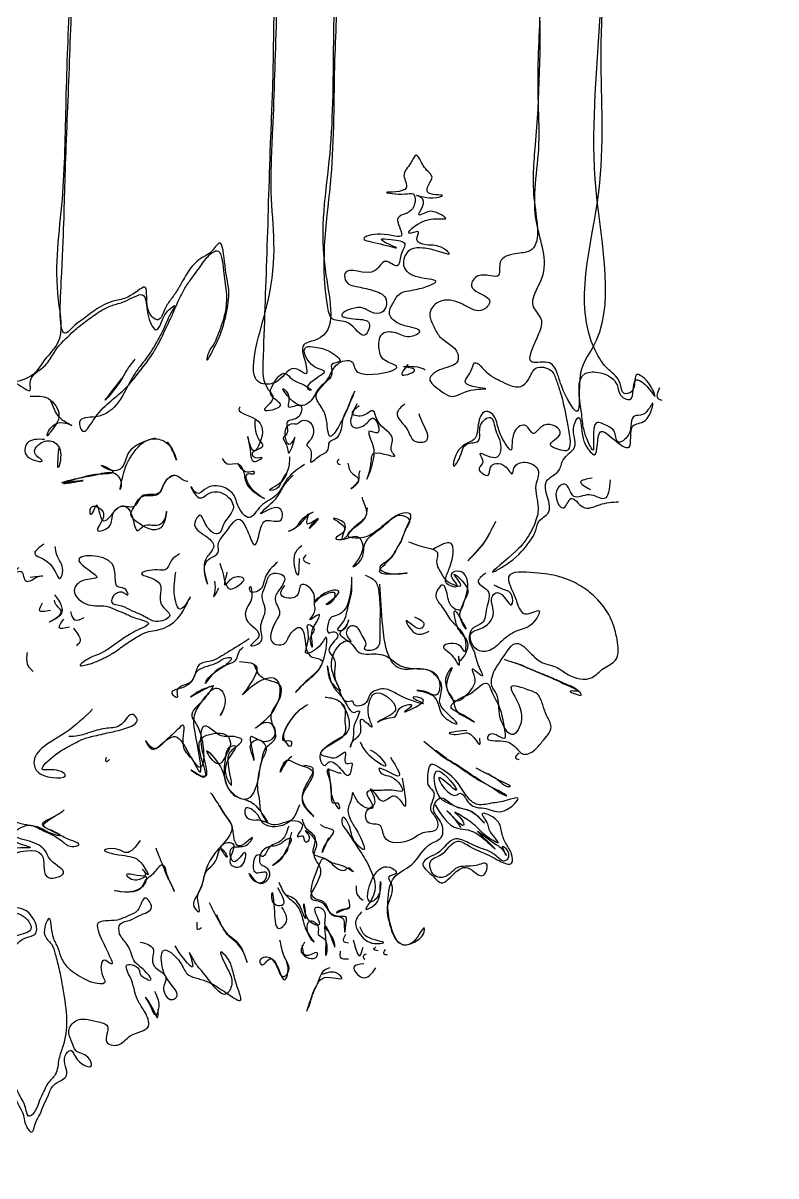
# Model space of a CAD drawing. Header units: metres. Extents: x 0 to 100, y -1 to 141.
# Drawn here: x 74.82 to 99.64, y 0.38 to 38.41 of the extents above; entities that cross this region are included whole.
import ezdxf

# ---------------------------------------------------------------- set-up
doc = ezdxf.new("R2010")
doc.units = ezdxf.units.M

msp = doc.modelspace()

# ---------------------------------------------------------------- linework, layer by layer
for points in [[(85.575, 49), (85.375, 47.275), (85.3, 45.7), (85.175, 42.1), (85.05, 38.05), (84.925, 34.1), (84.8, 30.1), (84.5, 27.975), (84.075, 27.8), (84.15, 27.1), (84.15, 26.85), (83.85, 27), (83.2, 26.6), (82.8, 26.5), (82.875, 29.175), (83, 32.825), (83.05, 34.9), (83.175, 38.525), (83.25, 41.05), (83.25, 42.425), (83.225, 43.2), (83.25, 42.175), (83.225, 41.075), (83.175, 40.525), (83.05, 36.725), (82.975, 34.675), (82.85, 30.825), (82.725, 27.2), (82.9, 26.325), (83.05, 26.025), (82.775, 25.65), (83.3, 25.8), (83, 26.125), (83.05, 26.475), (83.475, 26.85), (83.675, 26.675), (84.075, 26.475), (84.3, 26.3), (84.225, 26.325), (84.35, 26.6), (84.75, 26.925), (84.425, 27.075), (84.15, 27.725), (84.45, 27.725), (84.925, 27.575), (85.25, 27.25), (85, 27.15), (85, 26.875), (84.625, 26.425), (84.3, 25.95), (83.95, 25.8), (83.4, 26.35), (83.575, 26.1), (83.575, 25.75), (83.95, 25.8), (83.9, 25.425), (83.525, 25.25), (83.5, 24.85), (83.4, 24.75), (83.5, 24.5), (83.575, 24.225), (83.775, 24.75), (83.625, 24.525), (83.5, 25.075), (83.725, 25.2), (83.875, 25.2), (83.925, 25.25), (84.225, 25.275), (84.3, 24.675), (84.175, 24.475), (84.275, 24.375), (84.3, 23.925), (84.575, 24.125), (84.875, 24.35), (84.925, 24.6), (85.1, 24.7), (85.325, 25.075), (85.375, 25.4), (85.5, 25.675), (85.625, 25.975), (85.75, 26.275), (85.65, 26.025), (85.525, 25.725), (85.375, 25.4), (85.2, 25.075), (84.95, 24.775), (84.825, 25.3), (84.675, 25.7), (84.475, 26.125), (84.8, 26.575), (85.025, 26.975), (85.425, 27.275), (85.675, 27.225), (85.75, 27.025), (86.175, 26.825), (87.125, 27.1), (86.725, 27.3), (86.55, 27.725), (86.675, 28.175), (87.1, 28.2), (87.55, 28.075), (87.9, 28.25), (87.625, 28.375), (87.2, 28.5), (86.9, 28.8), (87.025, 29.2), (87.225, 29.475), (87.775, 29.625), (88.425, 29.9), (87.85, 30.025), (87.375, 30.4), (87.6, 30.95), (88, 31), (88.55, 30.875), (88.875, 30.8), (88.675, 30.975), (88.1, 31.1), (87.8, 31.275), (87.85, 31.525), (87.575, 31.475), (88.075, 31.9), (88.75, 31.975), (88.2, 32.2), (88.125, 32.175), (87.875, 32.075), (88, 32.6), (87.8, 32.725), (88.325, 32.65), (88.65, 32.725), (88.15, 32.85), (88.15, 33), (88.3, 33.325), (88.05, 33.65), (87.775, 34.05), (87.6, 33.8), (87.375, 33.375), (87.45, 32.975), (86.8, 32.825), (87.4, 32.775), (87.675, 32.775), (87.6, 32.225), (87.175, 31.975), (87.3, 31.425), (86.6, 31.45), (86.05, 31.3), (86.6, 31.125), (87.125, 31), (86.85, 31.125), (86.625, 31.275), (86.95, 31.275), (87.4, 31.125), (87.275, 30.75), (87.15, 30.4), (86.775, 30.55), (86.425, 30.25), (85.425, 30.15), (85.475, 29.875), (85.8, 29.725), (86.325, 29.6), (86.775, 29.325), (86.65, 28.875), (86.3, 28.875), (85.95, 29.025), (85.325, 28.775), (85.8, 28.65), (86.225, 28.5), (86.1, 28.125), (85.525, 28.525), (85.025, 28.65), (84.85, 29.1), (84.975, 33.35), (85.1, 37.2), (85.225, 40.2), (85.25, 40.975), (85.325, 43.1), (85.375, 44.7), (85.5, 47.55), (85.625, 48.65), (87.975, 48.675), (90.625, 48.55), (91.925, 48.125), (91.9, 43.7), (91.825, 39.25), (91.7, 34.4), (91.675, 32.5), (91.525, 30.9), (91.05, 30.8), (90.55, 30.525), (90.5, 30.1), (89.825, 30.075), (89.6, 29.75), (89.825, 29.525), (90.2, 29.225), (89.975, 28.95), (89.425, 29.075), (89.175, 29.2), (88.45, 29.175), (88.225, 28.8), (88.35, 28.425), (88.55, 28.075), (89.15, 27.5), (89.15, 27.275), (88.625, 27), (88.225, 26.675), (88.6, 26.275), (88.9, 26.1), (89.575, 26.3), (90.075, 26.35), (89.4, 26.55), (89.575, 26.925), (89.7, 27.2), (90.15, 26.85), (90.475, 26.65), (90.775, 26.5), (91.225, 26.425), (91.475, 26.65), (91.725, 27.025), (92.225, 26.95), (92.4, 26.625), (92.525, 26.25), (92.775, 25.125), (92.725, 24.3), (92.475, 24.35), (92.2, 24.5), (92.525, 24.875), (92, 25.15), (91.625, 24.875), (91.4, 25.125), (91.025, 24.95), (90.9, 24.325), (90.6, 24.75), (90.475, 25.075), (90.3, 25.5), (90.075, 25.6), (89.825, 25.175), (89.725, 24.725), (89.175, 24.325), (89.025, 23.8), (89.2, 24.05), (89.45, 24.525), (89.825, 24.625), (89.9, 25.15), (90.225, 25.4), (90.4, 24.975), (90.525, 24.675), (90.375, 24.075), (89.875, 24.2), (89.975, 23.925), (89.85, 23.725), (90.15, 23.5), (90.225, 23.75), (90.7, 23.8), (90.95, 23.55), (91, 23.725), (91.375, 23.925), (91.8, 23.65), (91.725, 23.175), (91.8, 22.425), (91.675, 21.875), (91.525, 21.575), (91.075, 21), (90.3, 20.3), (90.85, 20.625), (91.525, 21.325), (91.7, 21.625), (91.825, 21.975), (92.125, 22.25), (92.075, 23.3), (92.475, 23.65), (92.625, 24), (93, 24.425), (92.975, 25.125), (93.125, 25.4), (93.25, 24.875), (93.375, 24.475), (93.65, 24.175), (93.85, 24.925), (94.3, 24.675), (94.8, 24.425), (94.925, 25.125), (95.325, 25.3), (95.575, 25.875), (95.25, 25.5), (94.975, 25.45), (94.775, 24.825), (94.425, 24.6), (94.3, 24.95), (94.075, 25.125), (93.725, 25.225), (93.6, 24.325), (93.425, 24.65), (93.3, 25.025), (93.225, 25.575), (93.35, 26.85), (93.85, 26.875), (94.4, 26.475), (94.525, 26.125), (94.825, 26), (95, 26.625), (95.45, 26.35), (95.65, 26.1), (95.5, 26.45), (95.025, 26.8), (94.875, 26.25), (94.625, 26.2), (94.5, 26.525), (94.125, 26.975), (93.675, 27.625), (93.8, 32.85), (93.875, 37.35), (93.95, 39.975), (93.975, 41.175), (94, 42.325), (94.125, 46.575), (94.25, 47.775), (95.45, 48.25), (97.375, 48.175), (99.375, 48.05), (99.35, 48.1), (97.175, 48.225), (95, 48.35), (94.125, 48.175), (94, 45.9), (93.925, 42.5), (93.9, 40.7), (93.825, 38.475), (93.7, 32.9), (93.575, 27.675), (93.2, 26.875), (93.075, 25.6), (92.575, 26.425), (92.45, 26.8), (92.175, 27.2), (91.6, 27.225), (91.825, 28.175), (91.9, 28.65), (91.65, 29.05), (91.925, 30), (91.75, 31.8), (91.825, 34.425), (91.8, 35.975), (91.875, 38.875), (91.95, 40.7), (92.025, 43.15), (92.05, 46.125), (92.075, 48.275), (91.3, 48.625), (89.35, 48.75), (87.45, 48.875)], [(76.6, 44.675), (76.475, 42.05), (76.35, 39.325), (76.225, 35.85), (76.1, 32.6), (75.975, 29.275), (75.95, 27.85), (75.525, 27.3), (75.15, 26.825), (74.4, 26.55), (73.475, 26.3), (73.125, 26.075), (72.75, 26), (72.5, 26.175), (72.825, 25.925), (73.225, 26.025), (73.575, 26.25), (73.9, 26.45), (74.6, 26.525), (75.05, 26.3), (75.05, 26.55), (75.55, 27.125), (75.825, 27.525), (76.375, 28.15), (76.725, 28.45), (77.125, 28.75), (77.475, 28.975), (77.75, 29.1), (78.15, 29.225), (78.75, 29.45), (78.95, 28.725), (79.225, 28.3), (79.4, 28.6), (79.625, 28.95), (79.825, 29.1), (79.675, 28.825), (79.55, 28.55), (79.4, 28.225), (79.225, 27.9), (79, 27.525), (78.625, 27.025), (78.425, 26.725), (77.2, 25.425), (76.675, 25.25), (76.775, 24.95), (77.125, 25.3), (78.15, 26.325), (78.775, 27.075), (79.1, 27.525), (79.3, 27.875), (79.45, 28.175), (79.575, 28.45), (79.7, 28.7), (79.85, 29.05), (79.975, 29.325), (80.1, 29.575), (80.325, 29.925), (80.675, 30.4), (80.875, 30.675), (81.2, 30.9), (81.425, 30.25), (81.5, 29), (81.35, 28.425), (81.225, 28.1), (81.1, 27.825), (80.925, 27.525), (80.875, 27.3), (81.075, 27.625), (81.225, 27.925), (81.35, 28.225), (81.475, 28.65), (81.6, 29.5), (81.475, 30.4), (81.275, 31.15), (81.025, 30.875), (80.675, 30.65), (80.25, 30.2), (80.1, 29.95), (79.9, 29.6), (79.675, 29.275), (79.475, 28.95), (79.275, 28.625), (79, 28.825), (78.825, 29.7), (78.275, 29.375), (77.825, 29.25), (77.5, 29.125), (77.2, 28.95), (76.8, 28.65), (76.525, 28.45), (76.3, 28.225), (76.075, 29.875), (76.2, 33.2), (76.325, 36.5), (76.45, 39.9), (76.575, 42), (76.6, 43.525), (76.625, 44.525), (77, 44.525)], [(78.5, 27.325), (78.225, 26.95), (77.975, 26.525), (77.525, 25.975), (77.85, 26.4), (78.125, 26.75)], [(87.5, 27.15), (87.325, 26.8), (87.725, 26.975), (87.375, 27.075), (87.9, 27.05), (88.075, 26.975)], [(95.8, 26.375), (95.75, 26.025), (95.875, 25.975)], [(75.05, 26.1), (75.65, 26.025), (76, 25.475), (75.725, 24.925), (75.625, 24.8), (75.975, 25.225), (76.4, 25.15), (76.35, 25.175), (76.025, 25.4), (75.725, 25.975)], [(81.975, 25.75), (81.95, 25.725), (82.475, 25.35), (82.625, 24.575), (82.425, 24.3), (82.225, 24.775), (82.3, 24.325), (82.475, 23.95), (82.7, 24.075), (82.475, 24.075), (82.375, 24.2), (82.725, 24.5), (82.65, 24.6), (82.475, 25.35)], [(85.825, 25.85), (85.675, 25.525), (85.65, 25.125), (86.075, 25.15), (86.375, 25.375), (86.5, 24.9), (86.25, 24.95), (86.35, 24.475), (86.35, 23.975), (86.225, 23.55), (86.15, 23.375), (86.275, 23.775), (86.4, 24.225), (87.075, 24.15), (86.975, 24.275), (87, 24.675), (86.5, 25.3), (86.35, 25.625), (86.05, 25.475), (85.675, 25.525), (85.9, 25.8)], [(87.4, 25.85), (87.15, 25.55), (87.5, 24.975), (87.725, 24.625), (88.125, 24.65), (88, 25.2), (87.875, 25.525)], [(79.175, 24.725), (78.8, 24.6), (78.275, 24.2), (78.075, 23.75), (77.75, 23.65), (77.4, 23.825), (77.775, 23.625), (77.275, 23.525), (76.775, 23.425), (76.15, 23.225), (76.8, 23.325), (76.1, 23.25), (76.775, 23.425), (77.275, 23.525), (77.85, 23.55), (78.05, 23.15), (78.025, 23.05), (78.175, 23.7), (78.35, 24.075), (78.975, 24.675), (79.4, 24.65), (79.65, 24.475), (79.825, 24.15), (79.875, 24), (79.725, 24.35), (79.575, 24.6)], [(75.525, 24.675), (74.95, 24.55), (74.95, 24.125), (75.45, 23.975), (75.2, 24.225), (75.325, 24.5), (75.75, 24.625), (76.05, 24.25), (75.975, 23.75), (76, 24.375)], [(81.375, 24.05), (81.55, 23.875), (81.9, 23.875), (82.1, 23.55), (82.225, 23.15), (82.775, 22.725), (82.3, 23.125), (82.25, 23.55), (82.45, 23.575), (82.45, 23.6), (82.275, 23.6), (82.05, 23.675), (81.9, 23.9)], [(83.6, 24.1), (83.525, 23.625), (83.35, 23.325), (83.175, 23.05), (82.95, 23), (83.325, 23.275), (83.525, 23.6)], [(85.225, 24.025), (85.175, 23.925), (85.275, 23.85)], [(84.1, 23.85), (83.525, 23.375), (83.15, 22.825), (82.65, 22.475), (82.275, 22.1), (81.9, 22.5), (81.775, 22.825), (81.425, 23.1), (80.8, 23.025), (80.55, 22.9), (80.35, 23.125), (80.625, 22.75), (80.9, 22.875), (81.45, 22.875), (81.75, 22.45), (81.425, 21.875), (81.275, 21.575), (80.85, 21.85), (80.65, 22.175), (80.475, 21.925), (80.825, 21.5), (81.1, 21.15), (80.9, 20.825), (80.85, 20.75), (80.8, 20.3), (80.9, 19.9), (80.8, 20.325), (80.975, 20.75), (81.25, 20.95), (81.25, 21.2), (81.45, 21.55), (81.925, 22.05), (82.25, 21.575), (82.45, 21.2), (82.625, 21.65), (82.825, 22), (83.325, 22.025), (83.275, 22.4), (82.65, 22.225), (83.05, 22.625), (83.175, 22.75), (83.4, 23.125), (83.725, 23.5)], [(85.525, 23.9), (85.675, 23.55), (85.875, 23.35), (85.625, 23.05), (85.85, 23.25), (85.9, 23.55), (85.925, 23.65)], [(79.8, 23.5), (79.475, 23.25), (79.325, 22.925), (78.725, 22.8), (78.45, 22.45), (78.125, 22.475), (77.8, 22.275), (77.45, 22), (77.225, 22.5), (77.05, 22.2), (77.05, 22.425), (77.425, 22.325), (77.375, 21.925), (77.275, 21.675), (77.65, 21.8), (77.8, 22.275), (78.125, 22.475), (78.425, 22.1), (78.6, 21.675), (78.8, 21.825), (79.225, 21.85), (79.5, 22.075), (79.55, 22.3), (79.425, 21.85), (78.65, 21.9), (78.375, 22.25), (78.45, 22.4), (78.75, 22.8), (79.275, 22.875), (79.475, 23.225), (79.825, 23.5), (80.225, 23.3), (80.25, 23.3)], [(94.175, 23.35), (93.975, 22.725), (93.475, 22.85), (92.975, 22.8), (92.675, 23.2), (92.4, 22.975), (92.65, 22.425), (92.875, 22.725), (93.275, 22.45), (93.825, 22.525), (94.45, 22.625)], [(93.575, 23.4), (93.2, 23.275), (93.525, 23.025)], [(86, 22.775), (86, 22.725), (86.025, 22.65), (86.125, 22.175), (85.725, 21.775), (85.5, 21.5), (85.35, 21.375), (85.4, 21.625), (85.4, 21.925), (85.05, 22.075), (85.425, 21.7), (85.125, 21.4), (85.325, 21.375), (85.825, 21.475), (86, 21), (85.7, 20.475), (85.95, 20.7), (86.075, 21.2), (86.8, 21.9), (87.225, 22.175), (87.55, 22.025), (87.425, 21.7), (87.3, 21.375), (87.15, 21.1), (86.95, 20.775), (86.575, 20.425), (86.825, 20.275), (87.475, 20.275), (86.575, 20.3), (86.925, 20.75), (87.15, 21.1), (87.3, 21.375), (87.45, 21.75), (87.575, 22.225), (87.275, 22.225), (87.025, 22.1), (86.425, 21.625), (85.875, 21.425), (85.525, 21.5), (85.775, 21.8), (86.1, 22.1), (86.175, 22.425)], [(84.375, 22.275), (83.975, 22), (83.7, 21.7), (83.575, 21.65), (83.875, 21.825), (84.225, 22.2), (84.175, 21.9), (84.55, 22.075), (84.25, 21.75), (84.3, 21.825), (84.55, 22.05)], [(90.4, 21.975), (90.2, 21.6), (89.95, 21.2), (89.475, 20.675), (89.95, 21.175), (90.2, 21.575)], [(87.525, 21.3), (88.15, 21.1), (88.475, 20.95), (88.45, 20.65), (88.625, 20.225), (88.725, 20.075), (89.25, 19.875), (89.025, 20.225), (89.475, 19.725), (89.35, 19.325), (89.225, 19.05), (89.025, 19.1), (88.825, 19.45), (88.65, 19.875), (88.425, 19.55), (88.6, 19.2), (88.875, 18.775), (89.175, 18.45), (89.4, 18), (89.375, 17.675), (89.25, 17.85), (88.675, 17.85), (89, 17.5), (89.2, 17.25), (89.175, 17.525), (89.175, 17.425), (89.475, 17.8), (89.275, 18.275), (89.1, 18.6), (89.05, 19.025), (89.25, 18.75), (89.425, 18.425), (89.225, 18.8), (89.275, 19.125), (89.4, 19.45), (89.475, 19.825), (89.225, 20.325), (88.925, 20.225), (89.125, 19.825), (88.75, 19.975), (88.75, 20.1), (88.9, 20.5), (88.925, 21.25), (88.325, 21.05)], [(75.5, 21.225), (75.2, 20.925), (75.7, 20.575), (76.05, 20.1), (76.125, 20.35), (75.925, 20.875), (75.875, 21.15)], [(79.975, 20.9), (79.7, 20.675), (79.5, 20.375), (79.25, 20.375), (78.725, 20.25), (79.3, 19.95), (79.375, 19.225), (79.65, 18.875), (79.275, 18.675), (78.75, 18.875), (78.4, 19.025), (78.075, 19.175), (77.75, 19.3), (78.075, 19.65), (78.275, 19.55), (78.2, 19.725), (77.975, 19.8), (77.75, 20.575), (76.65, 20.675), (77.25, 20.125), (76.8, 20.025), (76.5, 19.7), (76.975, 19.225), (77.55, 19.175), (77.9, 19.05), (78.2, 18.925), (78.55, 18.775), (78.95, 18.6), (78.675, 18.425), (78.375, 18.275), (78.025, 18.05), (77.6, 17.75), (77.325, 17.6), (77.025, 17.475), (76.7, 17.225), (77.1, 17.3), (77.45, 17.45), (77.775, 17.625), (78.2, 17.925), (78.55, 18.15), (78.825, 18.3), (79.375, 18.425), (79.975, 18.85), (80.275, 19.375), (80.325, 19.475), (80, 19.075), (79.85, 19.325), (79.8, 19.85), (79.85, 20.3)], [(84, 21.175), (83.75, 20.825), (83.875, 20.2), (83.925, 20.75)], [(81.3, 20.6), (81.4, 20.275), (81.625, 19.75), (82.025, 19.95), (82.1, 20.05), (81.775, 20.125), (81.475, 19.875), (81.55, 20.3)], [(83.2, 20.625), (82.8, 20.125), (82.675, 19.775), (82.5, 19.65), (82.3, 19.675), (82.3, 19.825), (82.35, 19.425), (82.225, 19.175), (82.175, 18.75), (82.575, 18.15), (82.325, 17.875), (82.625, 17.975), (82.65, 18.475), (82.8, 19.075), (82.775, 19.2), (82.7, 19.55), (82.825, 19.9), (82.975, 20.225), (83.425, 20.15), (83.3, 19.775), (83.125, 19.4), (83.275, 18.975), (83.15, 18.675), (83.075, 17.95), (83.4, 17.925), (83.625, 18.25), (83.95, 18.475), (84.1, 18.15), (84.35, 17.5), (84.675, 17.375), (84.525, 17.05), (84.075, 16.625), (83.8, 16.325), (84, 16.55), (84.45, 16.95), (84.7, 17.35), (84.8, 18.15), (84.575, 17.85), (84.15, 17.625), (84.225, 18.2), (84.225, 18.575), (84.4, 18.45), (84.275, 18.1), (84.35, 17.825), (84.325, 18.225), (84.45, 18.575), (84.575, 18.9), (84.275, 18.725), (84.425, 18.975), (84.425, 19.325), (84.75, 19.55), (85.075, 19.625), (84.975, 19.3), (84.825, 19.225), (85.225, 19.625), (84.675, 19.55), (84.425, 19.3), (84.425, 19.5), (83.975, 19.875), (83.85, 19.525), (83.325, 19.55), (83.45, 19.875)], [(84.15, 20.875), (84.05, 20.725), (84.275, 20.575)], [(74.675, 20.45), (74.4, 20.2), (74.75, 20.325), (74.925, 20), (75, 20), (75.4, 20.175), (75.425, 20.175), (75.05, 20.125)], [(86.1, 20.2), (86.425, 20), (86.55, 19.625), (86.575, 18.15), (86.45, 17.775), (86.075, 17.775), (86.125, 17.925), (86.025, 18.15), (85.875, 18.425), (85.65, 18.525), (85.475, 18.25), (85.625, 18), (85.275, 18.25), (85.5, 18.575), (85.55, 18.725), (85.375, 18.4), (85.2, 18.375), (85.35, 18.625), (85.5, 19.025), (85.65, 19.7), (85.65, 20.125), (85.475, 19.15), (85.075, 18.85), (85, 18.825), (84.925, 18.3), (84.975, 18.325), (85.175, 18.275), (84.9, 17.725), (85.05, 17.475), (85.125, 16.7), (85.275, 16.375), (85, 16.65), (84.875, 17.05), (84.85, 17.2), (84.975, 16.675), (85.25, 16.275), (85.5, 15.9), (85.725, 15.675), (85.875, 15.725), (85.725, 15.225), (85.7, 14.85), (85.6, 14.525), (85.675, 14.7), (85.95, 15.025), (85.975, 15.45), (86.325, 15.2), (86.275, 15.35), (86.225, 15.975), (86.4, 16.3), (87.1, 15.8), (86.675, 15.45), (86.5, 15.35), (86.8, 15.475), (87.1, 15.55), (87.225, 15.8), (87.625, 15.9), (87.4, 15.7), (87.75, 15.85), (88, 16.1), (87.675, 16.175), (88, 15.975), (87.35, 16.175), (86.7, 16.45), (86.25, 16.25), (86.125, 16), (85.725, 15.95), (85.7, 16.025), (85.55, 16.025), (85.225, 16.5), (85.1, 16.775), (85.075, 17.65), (85.525, 18.025), (85.9, 17.65), (86.225, 17.6), (86.8, 17.525), (87.15, 17.275), (87.65, 17.125), (88.3, 17.025), (88.55, 16.65), (88.45, 16.25), (88.025, 16.375), (87.8, 16.4), (88.2, 16.3), (88.5, 15.95), (88.7, 15.525), (89.125, 15.3), (88.875, 15.575), (88.55, 16.05), (88.625, 16.5), (88.5, 16.8), (88.15, 17.075), (87.175, 17.15), (86.825, 17.675), (86.675, 18.525), (86.575, 19.9)], [(90.075, 20.275), (89.825, 19.975), (90.125, 19.7), (90.1, 19.1), (89.95, 18.625), (89.65, 18.45), (89.525, 18.075), (89.675, 17.7), (89.825, 17.225), (89.95, 16.875), (89.625, 17.1), (89.7, 16.825), (89.6, 16.45), (89.05, 16.05), (88.825, 16.4), (88.8, 16.925), (88.95, 17.15), (88.775, 16.5), (88.95, 16.175), (89.125, 15.7), (89.45, 15.5), (89.7, 15.35), (89.25, 15.625), (88.925, 15.85), (89.3, 16.175), (89.575, 16.3), (90.125, 16.625), (90.275, 16.35), (90.45, 16), (90.7, 15.025), (90.7, 14.825), (90.2, 14.95), (90.125, 14.85), (90.65, 14.725), (91.075, 14.5), (91.3, 14.3), (91.675, 14.425), (91.925, 14.7), (92.225, 15.2), (92.075, 15.575), (91.95, 15.925), (91.775, 16.275), (91.525, 16.4), (90.9, 16.5), (91.025, 16.2), (91.175, 15.175), (91, 14.95), (90.55, 15.5), (90.425, 16.275), (90.275, 16.55), (90.4, 17.125), (90.65, 17.5), (91.075, 17.95), (91.575, 17.6), (91.925, 17.325), (92.425, 17.15), (92.775, 16.925), (93.575, 16.825), (93.95, 17.125), (94.35, 17.4), (94.4, 18.075), (94.275, 18.575), (94.125, 18.9), (93.625, 19.525), (93.15, 19.875), (92.85, 20.025), (92.5, 20.15), (91.675, 20.275), (90.825, 20.15), (90.975, 19.625), (91.1, 19.3), (91.375, 18.925), (91.825, 19.025), (91.6, 18.6), (91.075, 18.35), (90.6, 18.025), (90.15, 17.7), (89.775, 17.75), (89.6, 18.3), (89.875, 18.425), (90.325, 18.975), (90.3, 19.525), (90.45, 19.625), (90.925, 19.225), (90.925, 19.55), (90.6, 19.75), (90.35, 19.875)], [(81.125, 20), (81.125, 19.6), (81.1, 19.5), (81.275, 19.775)], [(75.85, 19.55), (76.025, 18.875), (75.675, 18.65), (76.075, 18.975), (75.875, 19.275), (75.85, 19.375)], [(75.45, 19.275), (75.35, 19.05), (75.725, 19.05)], [(76.15, 18.75), (76, 18.475), (76.35, 18.5)], [(76.375, 19), (76.525, 18.725), (76.825, 18.8)], [(87.725, 18.825), (88.025, 18.55), (87.95, 18.45), (87.45, 18.7), (87.725, 18.3), (88.2, 18.35)], [(76.475, 18.45), (76.675, 17.975), (76.575, 17.875)], [(82.275, 18.1), (82, 17.925), (81.675, 17.725), (81.35, 17.525), (81.05, 17.375), (80.625, 17.25), (80.475, 16.9), (80.025, 16.475), (79.725, 16.3), (79.9, 16.175), (79.9, 16.375), (80.375, 16.7), (80.525, 17), (80.9, 17.2), (81.225, 17.325), (81.525, 17.475), (81.675, 17.475), (81.475, 17.225), (81.15, 17.025), (80.825, 16.65), (80.85, 16.7), (81.25, 17.075), (81.55, 17.25), (81.85, 17.425), (81.925, 17.65), (82.075, 17.825)], [(74.95, 17.65), (74.975, 17.225), (75.15, 17.025)], [(81.95, 17.35), (82.525, 17.15), (82.05, 16.25), (82.35, 16.525), (83.175, 16.75), (83.275, 16.275), (83.15, 15.875), (82.75, 15.375), (82.475, 15.15), (82.85, 15.35), (83.125, 15.05), (83.025, 14.8), (82.675, 14.725), (82.325, 14.875), (82.35, 14.525), (82.425, 14.1), (82.4, 14.2), (82.325, 14.625), (82.55, 14.775), (82.825, 14.525), (82.7, 14.125), (82.575, 13.525), (82.125, 12.8), (81.825, 12.925), (81.525, 13.3), (81.5, 14.225), (81.625, 14.525), (81.8, 14.575), (81.625, 14.2), (81.6, 13.375), (81.65, 13.3), (81.575, 14.075), (81.725, 14.45), (82.025, 14.775), (81.775, 14.875), (81.35, 14.9), (80.8, 15.225), (80.675, 14.725), (80.7, 13.575), (80.35, 13.775), (80.725, 13.55), (80.65, 14.75), (80.975, 14.95), (81.575, 14.875), (81.65, 14.6), (81.525, 14.3), (81.25, 13.975), (80.875, 14.4), (81.325, 13.875), (81.525, 13.3), (81.8, 12.925), (82.2, 12.775), (82.65, 12.4), (82.875, 12.05), (82.675, 12.375), (82.625, 12.675), (82.55, 13.275), (82.675, 14.025), (82.825, 14.5), (83.15, 14.875), (83.1, 15.125), (83, 15.625), (83.225, 16.025), (83.3, 16.55), (82.7, 16.825), (82.45, 17.225)], [(90.675, 17.425), (91.05, 17.3), (91.375, 17.175), (91.725, 17.025), (92.15, 16.85), (92.475, 16.7), (92.8, 16.55), (93.125, 16.375), (92.85, 16.375), (93.225, 16.25), (93.1, 16.4), (92.725, 16.6), (92.45, 16.725), (92.1, 16.875), (91.725, 17.025), (91.375, 17.175), (91.075, 17.3)], [(81.1, 16.55), (80.725, 16.425), (80.425, 16.25), (80.35, 16.2), (80.725, 16.4), (81.075, 16.525), (81, 16.4), (80.75, 16.075), (80.375, 15.55), (80.525, 15.3), (80.6, 13.875), (80.375, 14.15), (80.1, 14.575), (80.075, 15.25), (79.9, 15.1), (79.45, 14.675), (79.075, 14.5), (78.85, 14.75), (79.05, 14.475), (79.35, 14.6), (79.825, 14.875), (80.3, 14.275), (80.475, 13.975), (80.625, 13.725), (80.525, 14.8), (80.5, 15.675), (80.8, 16.15), (81.2, 16.475), (81.475, 16.025), (81.325, 15.575), (81.45, 15.825)], [(84.775, 16.175), (84.975, 16.15), (85.4, 15.875), (85.425, 15.35), (85.45, 15.075), (84.825, 14.525), (84.6, 14.175), (84.775, 13.925), (84.875, 14.025), (85.225, 13.875), (85.55, 13.6), (85.675, 13.95), (85.675, 13.975), (85.5, 13.975), (85.45, 14.35), (85.125, 14.175), (84.875, 14.2), (84.65, 14.275), (84.95, 14.65), (85.55, 15.1), (85.5, 15.65), (85.3, 16)], [(77.1, 15.775), (76.2, 15), (75.175, 14), (75.375, 13.65), (76.2, 13.625), (76, 13.75), (75.45, 13.8), (75.875, 14.275), (76.225, 14.5), (76.5, 14.65), (76.75, 14.775), (77.175, 14.9), (77.725, 15.025), (78.2, 15.15), (78.575, 15.45), (78.45, 15.6), (78.05, 15.275), (77.6, 15.15), (77.05, 15.025), (76.625, 14.9), (76.325, 14.875)], [(84.2, 15.925), (83.85, 15.675), (83.525, 15.25), (83.45, 14.725), (83.65, 14.575), (83.675, 14.7), (83.45, 14.725), (83.525, 15.225), (83.85, 15.675)], [(89.45, 15.075), (88.875, 14.975), (89.1, 14.95), (89.575, 14.95), (89.875, 14.625), (89.875, 14.825)], [(85.925, 14.7), (86.3, 14.2), (86.775, 13.95), (86.75, 14), (86.275, 14.425)], [(88.025, 14.725), (88.275, 14.525), (88.675, 14.2), (89, 14), (89.375, 13.75), (89.75, 13.5), (90.05, 13.325), (90.35, 13.15), (90.675, 12.95), (90.75, 12.925), (90.425, 13.125), (90.175, 13.25), (89.85, 13.45), (89.475, 13.7), (89.1, 13.95), (88.775, 14.15), (88.425, 14.425)], [(77.55, 14.2), (77.55, 14.05), (77.675, 14.125)], [(83.675, 14.225), (83.4, 13.9), (83.3, 13.7), (83.475, 14.075), (83.8, 14), (84.375, 13.7), (84.2, 13.275), (84.075, 12.6), (84.4, 12.25), (84.125, 12.575), (84.275, 13.5), (84.375, 13.825), (84.075, 13.925)], [(86.925, 14.2), (87.175, 13.575), (86.55, 13.8), (86.65, 13.65), (86.95, 13.55), (87.3, 13.075), (87.05, 13.1), (86.575, 13.1), (86.15, 13.025), (86.35, 12.55), (85.875, 12.7), (85.675, 13.025), (85.65, 12.875), (85.525, 12.45), (85.625, 12.1), (85.85, 11.725), (86.05, 11.15), (85.7, 11.5), (85.6, 11.85), (85.35, 12.2), (85.325, 12.075), (85.475, 11.775), (85.775, 11.325), (86.1, 10.825), (86.25, 10.525), (86.3, 9.5), (86.125, 9.175), (86.4, 9.325), (86.575, 9.675), (86.6, 10.1), (86.55, 9.675), (86.275, 9.425), (86.35, 10.225), (87, 10.525), (87.125, 10.375), (86.875, 10.25), (86.95, 10.025), (86.825, 9.275), (86.9, 8.7), (87.025, 8.325), (87.3, 8.025), (87.725, 8.1), (88.05, 8.5), (88.05, 8.525), (87.675, 8.1), (87.25, 8.05), (87, 8.45), (86.875, 8.925), (86.875, 9.775), (87.025, 10.2), (87.625, 10.65), (88.275, 11.35), (88.6, 11.55), (88.575, 12.075), (88.35, 12.5), (88.575, 12.85), (88.95, 12.65), (89.225, 12.525), (89.6, 12.4), (90.025, 12.025), (89.65, 12.375), (89.25, 12.5), (88.9, 12.65), (88.575, 12.85), (88.5, 13.75), (89.1, 13.1), (88.525, 13.525), (89.125, 12.95), (89.2, 13), (89.525, 12.675), (90.075, 12.5), (90.675, 12.425), (91.125, 12.85), (90.775, 12.775), (90.25, 12.675), (89.75, 12.65), (89.475, 12.875), (89.125, 13.375), (88.55, 13.85), (88.275, 13.95), (88.15, 13.55), (88.2, 13.225), (88.35, 13.05), (88.25, 12.475), (88.45, 12.15), (88.45, 11.825), (88, 11.7), (87.65, 11.5), (86.725, 11.575), (86.575, 11.95), (86.225, 12.025), (86.15, 12.425), (86.425, 12.725), (86.275, 13.15), (86.375, 13.05), (86.7, 12.75), (87.05, 12.925), (87.375, 12.6), (87.325, 13.5)], [(91.175, 14.325), (91.05, 14.175), (91.175, 14.125)], [(84.875, 13.825), (84.95, 13.25), (85.1, 12.675), (85.25, 12.5), (85.2, 12.675), (85.1, 12.675), (84.975, 13.225), (84.875, 13.8), (85.275, 13.675), (85.3, 13.675)], [(89.75, 13.85), (90.075, 13.675), (90.5, 13.425), (90.825, 13.225), (90.85, 13.225), (90.525, 13.425), (90.15, 13.65)], [(81, 13.025), (81.275, 12.6), (81.475, 12.275), (81.7, 11.9), (81.525, 11.475), (81.1, 10.975), (80.825, 10.425), (80.7, 9.95), (80.575, 9.675), (80.45, 9.275), (80.6, 9.1), (80.575, 9.65), (80.7, 9.925), (80.825, 10.375), (81.2, 10.85), (81.35, 11.175), (81.55, 10.9), (81.35, 11.25), (81.725, 11.35), (81.65, 10.675), (82.025, 10.625), (82.125, 11.05), (81.775, 10.75), (81.675, 11.175), (82.05, 11.25), (82.35, 11.475), (82.375, 11.525), (81.975, 11.275), (81.75, 11.65), (81.7, 11.95), (81.5, 12.275), (81.3, 12.6)], [(83.925, 12.625), (83.575, 12.05), (82.75, 12), (82.525, 12.325), (82.15, 12.5), (82.15, 12.275), (82.4, 12.125), (82.6, 12.125), (83.05, 11.975), (83.8, 12.1), (84.025, 11.95), (83.875, 11.575), (84.025, 11.6), (84.125, 11.4), (84.25, 11.475), (84.125, 11.775), (84.475, 11.4), (84.4, 10.975), (84.625, 10.475), (84.35, 9.5), (84.625, 9.425), (85, 9.025), (85.375, 8.85), (85.4, 8.65), (85.425, 8.425), (85.475, 8.775), (85.475, 8.9), (85.075, 8.95), (84.725, 9.425), (84.45, 9.525), (84.55, 10.575), (84.7, 10.85), (85.15, 10.55), (85.425, 10.475), (85.55, 10.55), (85.675, 10.45), (85.7, 10.425), (85.525, 10.525), (84.975, 10.725), (84.7, 10.875), (84.4, 11), (84.45, 11.55), (84.175, 11.825), (84.025, 12.15)], [(88.4, 12.625), (89.15, 11.85), (89.475, 11.8), (89.95, 11.55), (90.2, 11.325), (90.375, 11.175), (89.8, 11.75), (90.325, 11.375), (90.675, 11.075), (90.75, 10.95), (90.625, 11.25), (90.825, 11), (90.7, 10.775), (90.375, 10.975), (89.825, 11.225), (89.5, 11.375), (89.075, 11.5), (88.475, 11.025), (88.175, 10.875), (88, 10.7), (88.3, 10.3), (88.6, 10.05), (89.1, 10.425), (89.475, 10.55), (90, 10.3), (90.1, 10.675), (89.75, 10.625), (89.125, 10.55), (88.725, 10.25), (88.375, 10.3), (88.275, 10.8), (88.55, 10.95), (89.15, 11.425), (89.55, 11.25), (90.25, 10.925), (90.525, 10.775), (90.925, 10.7), (90.925, 11), (90.75, 11.325), (90.6, 11.7), (90.45, 12.1), (89.95, 12.325), (90.125, 12), (90.175, 11.825), (90.475, 11.375), (90.05, 11.625), (89.65, 12), (89.05, 12.375), (89.275, 12.15), (89.35, 11.95), (88.8, 12.425), (88.875, 12.35), (89.25, 11.875)], [(76.175, 12.45), (75.825, 12.225), (75.45, 11.975), (75.7, 11.8), (76.05, 11.6), (75.75, 11.675), (75.35, 11.875), (74.75, 12), (73.875, 12.2), (74.05, 11.875), (74.575, 11.4), (75.05, 11.225), (74.025, 11.05), (73.8, 10.85), (74.35, 10.975), (75.475, 10.875), (75.65, 10.225), (76.15, 10.375), (75.75, 10.775), (75.55, 11.1), (75.025, 11.425), (74.5, 11.65), (75, 11.95), (75.425, 11.8), (75.75, 11.65), (76.1, 11.425), (76.425, 11.25), (76.65, 11.3), (76.225, 11.525), (75.875, 11.725), (75.5, 11.925), (75.875, 12.25)], [(83.575, 11.925), (83.3, 11.425), (82.9, 11.175), (82.7, 10.925), (82.6, 10.975), (82.475, 10.4), (82.825, 10.4), (82.725, 10.075), (82.325, 10.25), (82.275, 10.35), (82.575, 10.05), (82.95, 10.375), (82.75, 10.6), (82.7, 10.625), (82.775, 11.175), (83.275, 11.325), (83.525, 11.5), (83.625, 11.525), (83.5, 11.15), (83.175, 10.7), (83.05, 10.625), (83.45, 11), (83.6, 11.375), (83.675, 11.725)], [(84.625, 11.975), (84.65, 11.95), (85.025, 11.8), (84.725, 11.225), (84.675, 11.075), (84.9, 11.55)], [(78.675, 11.45), (78.225, 11.05), (77.85, 11.175), (77.5, 11.125), (77.85, 11), (78.55, 10.85), (78.775, 10.625), (78.925, 10.325), (78.75, 10.5), (78.85, 10.35), (78.225, 10.325), (78.5, 10.15), (78.875, 10.25), (78.75, 9.925), (77.825, 9.8), (78.675, 9.85), (78.85, 10.125), (79.125, 10.375), (79.425, 10.65), (79.55, 10.35), (79.675, 10.05), (79.8, 9.775), (79.775, 9.85), (79.6, 10.2), (79.475, 10.5), (79.325, 10.875), (79.2, 11.2)], [(73.75, 9.95), (73.675, 9.475), (74.175, 9.1), (74.75, 9), (75.075, 8.525), (74.6, 8.3), (73.9, 8.025), (73.625, 8.05), (73.775, 8.475), (73.275, 8.3), (73, 8.15), (73, 7.6), (72.775, 7), (72.65, 6.575), (72.475, 6.325), (72.6, 7.025), (72.725, 8), (71.85, 7.95), (71.55, 7.825), (70.975, 7.975), (70.5, 8.175), (70.075, 8.375), (69.65, 8.475), (70.125, 8.325), (70.725, 8), (70.65, 7.575), (70.95, 7), (71.2, 6.575), (71.4, 6.275), (71.6, 5.975), (71.325, 5.975), (71, 6.125), (70.65, 6.3), (70.275, 6.425), (70.225, 7.125), (70.025, 6.775), (70.175, 6.275), (70.6, 6.1), (70.95, 5.925), (71.3, 5.775), (71.675, 5.6), (72.15, 5.25), (72.325, 4.925), (71.925, 4.875), (71.325, 5.125), (71.025, 5.275), (70.625, 5.525), (69.975, 5.775), (70.525, 5.375), (70.875, 5.15), (71.15, 5.025), (71.375, 4.85), (70.825, 4.725), (70.475, 5.025), (69.975, 4.95), (69.525, 4.75), (69, 4.625), (68.45, 4.5), (67.7, 4.3), (67.675, 4.7), (67.3, 4.575), (67.575, 4.2), (67.35, 3.975), (67.775, 3.675), (67.45, 4.025), (67.65, 4.15), (67.975, 4.4), (68.65, 4.55), (69.2, 4.675), (69.9, 4.85), (70.325, 4.7), (70.3, 4.425), (70.7, 4.25), (71.25, 3.625), (71.4, 3.275), (71.525, 2.525), (71.85, 1.775), (71, 1.725), (70.475, 1.625), (70.55, 2), (69.675, 1.85), (70.075, 1.5), (70.475, 1.175), (70.675, 0.825), (70.8, 0.45), (71.125, 0.425), (71.725, 0.9), (72.05, 0.925), (71.975, 1.225), (72.75, 1.4), (72.375, 2.15), (72.025, 2.3), (71.575, 3.3), (71.45, 3.625), (71.375, 3.925), (71.725, 3.725), (71.9, 3.375), (72.075, 3.025), (72.475, 3), (72.525, 3.625), (72.25, 4.05), (72.45, 4.725), (72.575, 3.95), (72.9, 3.55), (73.375, 3.2), (73.525, 4), (73.55, 4.55), (73.875, 5.225), (73.9, 4.825), (73.675, 4.475), (73.8, 4.1), (73.925, 3.825), (74.075, 3.525), (74.325, 3.3), (74.525, 3), (74.65, 2.75), (74.8, 2.475), (74.925, 2.025), (75.1, 1.825), (75.225, 2.125), (75.375, 2.425), (75.5, 2.725), (75.65, 3.05), (75.825, 3.375), (76.25, 3.7), (76.2, 4.35), (76.375, 4.525), (76.6, 4.225), (77.075, 4.025), (76.95, 4.3), (76.55, 4.525), (76.425, 4.8), (76.325, 5.175), (76.55, 5.5), (77.25, 5.475), (77.6, 5.325), (77.575, 4.8), (77.925, 4.7), (78.35, 5), (78.95, 5.325), (78.825, 5.8), (78.625, 6.125), (78.5, 6.45), (78.375, 6.875), (78.25, 7.35), (78.65, 7.15), (78.65, 7.125), (79.025, 6.85), (78.775, 7.2), (78.5, 7.45), (78.275, 7.975), (78, 8.375), (78.025, 8.7), (78.35, 8.825), (78.65, 8.975), (79.05, 9.25), (78.85, 9.55), (78.6, 9.15), (78.3, 8.975), (77.925, 8.825), (77.275, 8.7), (77.325, 8.375), (77.675, 7.4), (77.5, 7.5), (77.4, 7.125), (77.5, 6.75), (77.15, 6.75), (76.85, 6.875), (76.325, 7.225), (76.075, 7.6), (75.95, 7.95), (75.8, 8.3), (75.675, 8.875), (75.525, 8.35), (75.75, 8.025), (75.875, 7.7), (76, 7.225), (76.125, 6.55), (76.25, 5.525), (76.125, 4.65), (76, 4.25), (75.875, 3.725), (75.625, 3.425), (75.5, 3.175), (75.35, 2.85), (75.225, 2.55), (75.025, 2.35), (74.875, 2.7), (74.75, 2.95), (74.625, 3.2), (74.45, 3.675), (74.275, 4.175), (74.025, 4.5), (74.15, 5.1), (74.15, 5.875), (73.925, 7.425), (73.95, 6.075), (73.85, 5.55), (73.65, 5.225), (73.25, 4.775), (72.725, 4.225), (72.425, 5.225), (72.5, 5.65), (72.625, 5.95), (72.875, 6.425), (73, 6.9), (73.15, 7.575), (73.325, 8.15), (73.825, 7.75), (74.3, 7.75), (74.875, 8.225), (75.2, 8.35), (74.925, 9.125), (74.3, 9.275), (73.925, 9.525)], [(83.2, 9.9), (83.35, 9.3), (83.1, 9.35), (83.025, 9.725), (83.1, 9.1), (83.275, 8.55), (83.475, 8.725), (83.35, 9.25)], [(83.25, 10.075), (83.475, 9.65), (83.825, 9.325), (84.05, 8.8), (84.2, 8.4), (84.4, 8.1), (84.25, 8.3), (84.3, 8.8), (84.55, 8.575), (84.55, 8.35), (84.75, 8.2), (84.8, 7.65), (84.8, 8.2), (84.775, 8.625), (84.975, 8.25), (85.1, 7.925), (85.05, 8.175), (84.775, 8.65), (84.7, 9.175), (84.45, 9.225), (84.575, 8.675), (84.275, 8.775), (84.075, 9.35), (84.125, 8.875), (83.925, 9.325), (83.5, 9.65)], [(85.8, 9.95), (85.825, 9.675), (86.025, 9.475)], [(80.95, 9.4), (81.075, 9.15), (81.25, 8.825), (81.5, 8.425), (82.025, 7.875), (82.2, 7.425), (82.075, 7.775), (81.55, 8.35), (81.325, 8.725), (81.2, 9)], [(85.55, 9.5), (85.55, 9.2), (85.35, 9.175), (85.15, 9.075), (85.575, 9.25)], [(80.55, 8.75), (80.575, 8.525), (80.7, 8.575)], [(85.975, 9.1), (85.775, 8.725), (85.9, 8.4), (86.4, 8.05), (86.7, 8.075), (86.15, 8.275), (85.925, 8.6)], [(78.675, 8.1), (79.1, 7.875), (79.1, 7.375), (79.525, 6.925), (79.45, 6.6), (79.725, 6.2), (79.875, 6.275), (79.7, 6.7), (79.425, 7.2), (79.45, 7.825), (80, 7.425), (80.225, 7.05), (80.875, 6.8), (82, 6.225), (81.875, 6.625), (81.725, 7.175), (81.55, 7.575), (81.35, 7.775), (81.575, 7.175), (81.7, 6.75), (81.55, 6.4), (80.725, 7.125), (80.5, 7.4), (80.3, 7.75), (80.4, 7.275), (80.175, 7.475), (79.825, 7.975)], [(83.275, 8.175), (83.425, 7.625), (83.55, 7.1), (83.425, 6.95), (82.95, 7.575), (82.625, 7.475), (82.675, 7.35), (82.95, 7.55), (83.45, 6.85), (83.55, 7.1), (83.425, 7.625)], [(84.1, 8.1), (84, 7.75), (84.5, 7.625), (84.525, 7.725), (84.175, 7.65), (84.025, 8)], [(85.45, 8.35), (85.375, 8.125), (85.55, 8.075)], [(85.7, 8.175), (85.925, 7.65), (86.025, 7.925)], [(85.275, 7.8), (85.275, 7.6), (85.55, 7.55)], [(86.125, 7.7), (86.025, 7.625), (86.075, 7.525)], [(86.45, 7.925), (86.375, 7.875), (86.525, 7.825)], [(86.75, 7.85), (86.7, 7.725), (86.825, 7.675)], [(84.925, 7.25), (84.7, 7.125), (84.55, 6.8), (84.425, 6.55), (84.3, 6.225), (84.175, 5.825), (84.25, 6), (84.375, 6.4), (84.5, 6.675), (84.75, 6.925), (85.325, 6.925), (85.2, 7.05), (84.675, 7.025)], [(86.05, 7.375), (85.725, 7.275), (86, 6.925), (86.45, 7.25)], [(79.15, 6.475), (79.275, 5.875), (79.2, 5.7), (79, 6.025), (78.85, 6.275), (79.1, 5.875), (79.25, 5.6), (79.275, 5.875)]]:
    msp.add_spline(points, degree=3)

doc.saveas('drawing.dxf')
